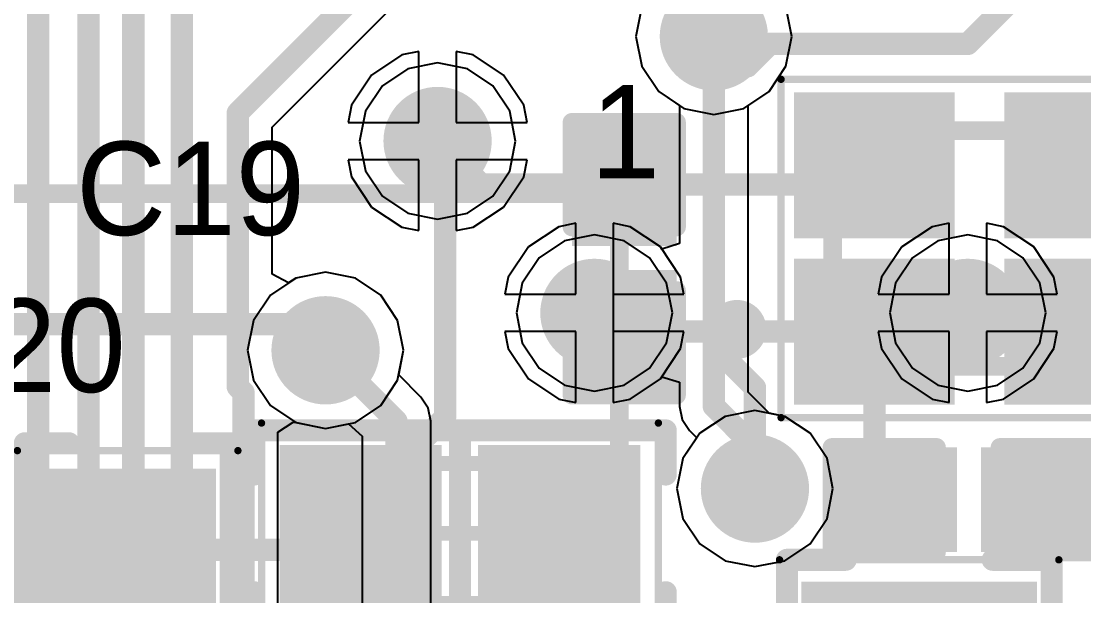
# Model space of a CAD drawing. Header units: millimetres. Extents: x 4 to 93, y 20 to 126.
# Drawn here: x 32.93 to 40.16, y 43.8 to 47.7 of the extents above; entities that cross this region are included whole.
import ezdxf

# ---------------------------------------------------------------- set-up
doc = ezdxf.new("R2010")
doc.units = ezdxf.units.MM
for name, color, linetype in [('BottomLayer', 5, 'Continuous'), ('BottomOverlay', 54, 'Continuous'), ('KeepOutLayer', 6, 'Continuous'), ('Mechanical1', 6, 'Continuous'), ('Mechanical13', 56, 'Continuous'), ('Mechanical15', 56, 'Continuous'), ('MidLayer1', 16, 'Continuous'), ('MidLayer2', 76, 'Continuous'), ('MultiLayer', 9, 'Continuous'), ('TopLayer', 1, 'Continuous'), ('TopOverlay', 2, 'Continuous'), ('TopPaste', 8, 'Continuous'), ('TopSolder', 216, 'Continuous'), ('ViaHoleLayer', 16, 'Continuous')]:
    doc.layers.add(name, color=color, linetype=linetype)

# ---------------------------------------------------------------- blocks, each defined once
blk = doc.blocks.new('B____________B_6')
at = {"layer": 'BottomOverlay', "const_width": 0.127}
for points in [[(16.1, 4.9), (16.1, -6.9)], [(12.7, -6.9), (16.129, -6.9)]]:
    blk.add_lwpolyline(points, dxfattribs=at)
at = {"layer": 'BottomOverlay', "const_width": 0.0635}
for points in [[(16.0683, -6.9, 1), (16.1318, -6.9, 1)], [(16.0972, -6.9, 1), (16.1608, -6.9, 1)]]:
    blk.add_lwpolyline(points, format="xyb", close=True, dxfattribs=at)
blk = doc.blocks.new('CAP_0805_2012_8')
at = {"layer": 'Mechanical13', "const_width": 0.1}
for points in [[(1.1, 0.7), (-1.1, 0.7)], [(-1.1, -0.7), (-1.1, 0.7)], [(1.1, -0.7), (1.1, 0.7)], [(1.1, -0.7), (-1.1, -0.7)]]:
    blk.add_lwpolyline(points, dxfattribs=at)
at = {"layer": 'Mechanical13', "const_width": 0.05}
for points in [[(-1.125, 0.7, 1), (-1.075, 0.7, 1)], [(-1.125, 0.7, 1), (-1.075, 0.7, 1)], [(1.075, 0.7, 1), (1.125, 0.7, 1)], [(1.075, 0.7, 1), (1.125, 0.7, 1)], [(-1.125, -0.7, 1), (-1.075, -0.7, 1)], [(-1.125, -0.7, 1), (-1.075, -0.7, 1)], [(1.075, -0.7, 1), (1.125, -0.7, 1)], [(1.075, -0.7, 1), (1.125, -0.7, 1)]]:
    blk.add_lwpolyline(points, format="xyb", close=True, dxfattribs=at)
at = {"layer": 'Mechanical15'}
for points, const_width in [([(1.7, 0.95), (-1.7, 0.95)], 0.05), ([(-1.7, -0.95), (-1.7, 0.95)], 0.05), ([(1.7, -0.95), (1.7, 0.95)], 0.05), ([(0, -0.5), (0, 0.5)], 0.1), ([(0.5, 0), (-0.5, 0)], 0.1), ([(1.7, -0.95), (-1.7, -0.95)], 0.05)]:
    blk.add_lwpolyline(points, dxfattribs=dict(at, const_width=const_width))
for points, const_width in [([(-1.7125, 0.95, 1), (-1.6875, 0.95, 1)], 0.025), ([(-1.7125, 0.95, 1), (-1.6875, 0.95, 1)], 0.025), ([(1.6875, 0.95, 1), (1.7125, 0.95, 1)], 0.025), ([(1.6875, 0.95, 1), (1.7125, 0.95, 1)], 0.025), ([(-0.025, 0.5, 1), (0.025, 0.5, 1)], 0.05), ([(-0.525, 0, 1), (-0.475, 0, 1)], 0.05), ([(0.475, 0, 1), (0.525, 0, 1)], 0.05), ([(-0.025, -0.5, 1), (0.025, -0.5, 1)], 0.05), ([(-1.7125, -0.95, 1), (-1.6875, -0.95, 1)], 0.025), ([(-1.7125, -0.95, 1), (-1.6875, -0.95, 1)], 0.025), ([(1.6875, -0.95, 1), (1.7125, -0.95, 1)], 0.025), ([(1.6875, -0.95, 1), (1.7125, -0.95, 1)], 0.025)]:
    blk.add_lwpolyline(points, format="xyb", close=True, dxfattribs=dict(at, const_width=const_width))
at = {"layer": 'TopLayer'}
for points in [[(-0.15, -0.7), (-0.15, 0.7), (-1.45, -0.7), (-1.45, 0.7)], [(1.45, -0.7), (1.45, 0.7), (0.15, -0.7), (0.15, 0.7)]]:
    blk.add_solid(points, dxfattribs=at)
at = {"layer": 'TopOverlay', "const_width": 0.15}
for points in [[(-1.7, 0.5), (-1.7, 0.9)], [(1.7, 0.9), (-1.7, 0.9)], [(0, -0.9), (0, 0.9)], [(1.7, 0.5), (1.7, 0.9)], [(-1.7, -0.9), (-1.7, -0.5)], [(1.7, -0.9), (1.7, -0.5)], [(1.7, -0.9), (-1.7, -0.9)]]:
    blk.add_lwpolyline(points, dxfattribs=at)
at = {"layer": 'TopOverlay', "const_width": 0.075}
for points in [[(-1.7375, 0.9, 1), (-1.6625, 0.9, 1)], [(-1.7375, 0.9, 1), (-1.6625, 0.9, 1)], [(-0.0375, 0.9, 1), (0.0375, 0.9, 1)], [(1.6625, 0.9, 1), (1.7375, 0.9, 1)], [(1.6625, 0.9, 1), (1.7375, 0.9, 1)], [(-1.7375, 0.5, 1), (-1.6625, 0.5, 1)], [(1.6625, 0.5, 1), (1.7375, 0.5, 1)], [(-1.7375, -0.5, 1), (-1.6625, -0.5, 1)], [(1.6625, -0.5, 1), (1.7375, -0.5, 1)], [(-1.7375, -0.9, 1), (-1.6625, -0.9, 1)], [(-1.7375, -0.9, 1), (-1.6625, -0.9, 1)], [(-0.0375, -0.9, 1), (0.0375, -0.9, 1)], [(1.6625, -0.9, 1), (1.7375, -0.9, 1)], [(1.6625, -0.9, 1), (1.7375, -0.9, 1)]]:
    blk.add_lwpolyline(points, format="xyb", close=True, dxfattribs=at)
at = {"layer": 'TopPaste'}
for points in [[(-0.15, -0.7), (-0.15, 0.7), (-1.45, -0.7), (-1.45, 0.7)], [(1.45, -0.7), (1.45, 0.7), (0.15, -0.7), (0.15, 0.7)]]:
    blk.add_solid(points, dxfattribs=at)
at = {"layer": 'TopSolder'}
for points in [[(-0.0484, -0.8016), (-0.0484, 0.8016), (-1.5516, -0.8016), (-1.5516, 0.8016)], [(1.5516, -0.8016), (1.5516, 0.8016), (0.0484, -0.8016), (0.0484, 0.8016)]]:
    blk.add_solid(points, dxfattribs=at)
blk = doc.blocks.new('0402__13')
at = {"layer": 'TopLayer'}
for points in [[(-0.3175, -0.254), (0.3175, -0.254), (-0.3175, 0.254), (0.3175, 0.254)], [(0.682498, -0.254), (1.317498, -0.254), (0.682498, 0.254), (1.317498, 0.254)]]:
    blk.add_solid(points, dxfattribs=at)
at = {"layer": 'TopOverlay', "const_width": 0.127}
for points in [[(-0.4318, -0.3556), (-0.4318, 0.3556)], [(-0.4318, 0.3556), (0.2794, 0.3556)], [(0.7112, 0.3556), (1.4224, 0.3556)], [(1.4224, -0.3556), (1.4224, 0.3556)], [(-0.4318, -0.3556), (0.2794, -0.3556)], [(0.7112, -0.3556), (1.4224, -0.3556)]]:
    blk.add_lwpolyline(points, dxfattribs=at)
at = {"layer": 'TopOverlay', "const_width": 0.0635}
for points in [[(-0.46355, 0.3556, 1), (-0.40005, 0.3556, 1)], [(-0.46355, 0.3556, 1), (-0.40005, 0.3556, 1)], [(0.24765, 0.3556, 1), (0.31115, 0.3556, 1)], [(0.67945, 0.3556, 1), (0.74295, 0.3556, 1)], [(1.39065, 0.3556, 1), (1.45415, 0.3556, 1)], [(1.39065, 0.3556, 1), (1.45415, 0.3556, 1)], [(-0.46355, -0.3556, 1), (-0.40005, -0.3556, 1)], [(-0.46355, -0.3556, 1), (-0.40005, -0.3556, 1)], [(0.24765, -0.3556, 1), (0.31115, -0.3556, 1)], [(0.67945, -0.3556, 1), (0.74295, -0.3556, 1)], [(1.39065, -0.3556, 1), (1.45415, -0.3556, 1)], [(1.39065, -0.3556, 1), (1.45415, -0.3556, 1)]]:
    blk.add_lwpolyline(points, format="xyb", close=True, dxfattribs=at)
at = {"layer": 'TopPaste'}
for points in [[(-0.3175, -0.254), (0.3175, -0.254), (-0.3175, 0.254), (0.3175, 0.254)], [(0.682498, -0.254), (1.317498, -0.254), (0.682498, 0.254), (1.317498, 0.254)]]:
    blk.add_solid(points, dxfattribs=at)
at = {"layer": 'TopSolder'}
for points in [[(-0.4191, -0.3556), (0.4191, -0.3556), (-0.4191, 0.3556), (0.4191, 0.3556)], [(0.580898, -0.3556), (1.419098, -0.3556), (0.580898, 0.3556), (1.419098, 0.3556)]]:
    blk.add_solid(points, dxfattribs=at)
blk = doc.blocks.new('0402__22')
at = {"layer": 'TopLayer'}
for points in [[(-0.3175, -0.254), (0.3175, -0.254), (-0.3175, 0.254), (0.3175, 0.254)], [(0.682498, -0.254), (1.317498, -0.254), (0.682498, 0.254), (1.317498, 0.254)]]:
    blk.add_solid(points, dxfattribs=at)
at = {"layer": 'TopOverlay', "const_width": 0.127}
for points in [[(-0.4318, 0.3556), (-0.4318, -0.3556)], [(-0.4318, 0.3556), (0.2794, 0.3556)], [(0.7112, 0.3556), (1.4224, 0.3556)], [(1.4224, 0.3556), (1.4224, -0.3556)], [(-0.4318, -0.3556), (0.2794, -0.3556)], [(0.7112, -0.3556), (1.4224, -0.3556)]]:
    blk.add_lwpolyline(points, dxfattribs=at)
at = {"layer": 'TopOverlay', "const_width": 0.0635}
for points in [[(-0.46355, 0.3556, 1), (-0.40005, 0.3556, 1)], [(-0.46355, 0.3556, 1), (-0.40005, 0.3556, 1)], [(0.24765, 0.3556, 1), (0.31115, 0.3556, 1)], [(0.67945, 0.3556, 1), (0.74295, 0.3556, 1)], [(1.39065, 0.3556, 1), (1.45415, 0.3556, 1)], [(1.39065, 0.3556, 1), (1.45415, 0.3556, 1)], [(-0.46355, -0.3556, 1), (-0.40005, -0.3556, 1)], [(-0.46355, -0.3556, 1), (-0.40005, -0.3556, 1)], [(0.24765, -0.3556, 1), (0.31115, -0.3556, 1)], [(0.67945, -0.3556, 1), (0.74295, -0.3556, 1)], [(1.39065, -0.3556, 1), (1.45415, -0.3556, 1)], [(1.39065, -0.3556, 1), (1.45415, -0.3556, 1)]]:
    blk.add_lwpolyline(points, format="xyb", close=True, dxfattribs=at)
at = {"layer": 'TopPaste'}
for points in [[(-0.3175, -0.254), (0.3175, -0.254), (-0.3175, 0.254), (0.3175, 0.254)], [(0.682498, -0.254), (1.317498, -0.254), (0.682498, 0.254), (1.317498, 0.254)]]:
    blk.add_solid(points, dxfattribs=at)
at = {"layer": 'TopSolder'}
for points in [[(-0.4191, -0.3556), (0.4191, -0.3556), (-0.4191, 0.3556), (0.4191, 0.3556)], [(0.580898, -0.3556), (1.419098, -0.3556), (0.580898, 0.3556), (1.419098, 0.3556)]]:
    blk.add_solid(points, dxfattribs=at)
blk = doc.blocks.new('OSCCC200X160X50_31')
at = {"layer": 'Mechanical1'}
for points, const_width in [([(-1.35, -1.15), (-1.35, 1.15)], 0.05), ([(-1.35, 1.15), (1.35, 1.15)], 0.05), ([(1.35, -1.15), (1.35, 1.15)], 0.05), ([(-1, -0.8), (-1, 0.8)], 0.127), ([(-1, 0.8), (1, 0.8)], 0.127), ([(1, -0.8), (1, 0.8)], 0.127), ([(-1, -0.8), (1, -0.8)], 0.127), ([(-1.35, -1.15), (1.35, -1.15)], 0.05)]:
    blk.add_lwpolyline(points, dxfattribs=dict(at, const_width=const_width))
for points, const_width in [([(-1.3625, 1.15, 1), (-1.3375, 1.15, 1)], 0.025), ([(-1.3625, 1.15, 1), (-1.3375, 1.15, 1)], 0.025), ([(1.3375, 1.15, 1), (1.3625, 1.15, 1)], 0.025), ([(1.3375, 1.15, 1), (1.3625, 1.15, 1)], 0.025), ([(-1.0318, 0.8, 1), (-0.9683, 0.8, 1)], 0.0635), ([(-1.0318, 0.8, 1), (-0.9683, 0.8, 1)], 0.0635), ([(0.9683, 0.8, 1), (1.0318, 0.8, 1)], 0.0635), ([(0.9683, 0.8, 1), (1.0318, 0.8, 1)], 0.0635), ([(-0.55, -0.45, 1), (-0.75, -0.45, 1)], 0.2), ([(-0.8, -0.45, 1), (-0.7, -0.45, 1)], 0.1), ([(-0.6, -0.45, 1), (-0.5, -0.45, 1)], 0.1), ([(-1.0318, -0.8, 1), (-0.9683, -0.8, 1)], 0.0635), ([(-1.0318, -0.8, 1), (-0.9683, -0.8, 1)], 0.0635), ([(0.9683, -0.8, 1), (1.0318, -0.8, 1)], 0.0635), ([(0.9683, -0.8, 1), (1.0318, -0.8, 1)], 0.0635), ([(-1.3625, -1.15, 1), (-1.3375, -1.15, 1)], 0.025), ([(-1.3625, -1.15, 1), (-1.3375, -1.15, 1)], 0.025), ([(1.3375, -1.15, 1), (1.3625, -1.15, 1)], 0.025), ([(1.3375, -1.15, 1), (1.3625, -1.15, 1)], 0.025)]:
    blk.add_lwpolyline(points, format="xyb", close=True, dxfattribs=dict(at, const_width=const_width))
at = {"layer": 'TopLayer'}
for points in [[(-0.27, 0.17), (-0.27, 0.96), (-1.16, 0.17), (-1.16, 0.96)], [(1.16, 0.17), (1.16, 0.96), (0.27, 0.17), (0.27, 0.96)], [(-0.27, -0.96), (-0.27, -0.17), (-1.16, -0.96), (-1.16, -0.17)], [(1.16, -0.96), (1.16, -0.17), (0.27, -0.96), (0.27, -0.17)]]:
    blk.add_solid(points, dxfattribs=at)
at = {"layer": 'TopOverlay', "const_width": 0.127}
for points in [[(-0.1, 0.8), (0.1, 0.8)], [(-0.1, -0.8), (0.1, -0.8)]]:
    blk.add_lwpolyline(points, dxfattribs=at)
at = {"layer": 'TopOverlay'}
for points, const_width in [([(-0.1317, 0.8, 1), (-0.0682, 0.8, 1)], 0.0635), ([(0.0682, 0.8, 1), (0.1317, 0.8, 1)], 0.0635), ([(-1.55, -0.55, 1), (-1.75, -0.55, 1)], 0.2), ([(-1.8, -0.55, 1), (-1.7, -0.55, 1)], 0.1), ([(-1.6, -0.55, 1), (-1.5, -0.55, 1)], 0.1), ([(-0.1317, -0.8, 1), (-0.0682, -0.8, 1)], 0.0635), ([(0.0682, -0.8, 1), (0.1317, -0.8, 1)], 0.0635)]:
    blk.add_lwpolyline(points, format="xyb", close=True, dxfattribs=dict(at, const_width=const_width))
at = {"layer": 'TopPaste'}
for points in [[(-0.27, 0.17), (-0.27, 0.96), (-1.16, 0.17), (-1.16, 0.96)], [(1.16, 0.17), (1.16, 0.96), (0.27, 0.17), (0.27, 0.96)], [(-0.27, -0.96), (-0.27, -0.17), (-1.16, -0.96), (-1.16, -0.17)], [(1.16, -0.96), (1.16, -0.17), (0.27, -0.96), (0.27, -0.17)]]:
    blk.add_solid(points, dxfattribs=at)
at = {"layer": 'TopSolder'}
for points in [[(-0.1684, 0.0684), (-0.1684, 1.0616), (-1.2616, 0.0684), (-1.2616, 1.0616)], [(1.2616, 0.0684), (1.2616, 1.0616), (0.1684, 0.0684), (0.1684, 1.0616)], [(-0.1684, -1.0616), (-0.1684, -0.0684), (-1.2616, -1.0616), (-1.2616, -0.0684)], [(1.2616, -1.0616), (1.2616, -0.0684), (0.1684, -1.0616), (0.1684, -0.0684)]]:
    blk.add_solid(points, dxfattribs=at)
blk = doc.blocks.new('CAP_0603_1608_38')
at = {"layer": 'Mechanical13', "const_width": 0.1}
for points in [[(-0.875, 0.475), (0.875, 0.475)], [(-0.875, -0.475), (-0.875, 0.475)], [(0.875, -0.475), (0.875, 0.475)], [(-0.875, -0.475), (0.875, -0.475)]]:
    blk.add_lwpolyline(points, dxfattribs=at)
at = {"layer": 'Mechanical13', "const_width": 0.05}
for points in [[(-0.9, 0.475, 1), (-0.85, 0.475, 1)], [(-0.9, 0.475, 1), (-0.85, 0.475, 1)], [(0.85, 0.475, 1), (0.9, 0.475, 1)], [(0.85, 0.475, 1), (0.9, 0.475, 1)], [(-0.9, -0.475, 1), (-0.85, -0.475, 1)], [(-0.9, -0.475, 1), (-0.85, -0.475, 1)], [(0.85, -0.475, 1), (0.9, -0.475, 1)], [(0.85, -0.475, 1), (0.9, -0.475, 1)]]:
    blk.add_lwpolyline(points, format="xyb", close=True, dxfattribs=at)
at = {"layer": 'Mechanical15'}
for points, const_width in [([(-1.35, 0.75), (1.35, 0.75)], 0.05), ([(-1.35, -0.75), (-1.35, 0.75)], 0.05), ([(1.35, -0.75), (1.35, 0.75)], 0.05), ([(0, -0.475), (0, 0.475)], 0.1), ([(-0.475, 0), (0.475, 0)], 0.1), ([(-1.35, -0.75), (1.35, -0.75)], 0.05)]:
    blk.add_lwpolyline(points, dxfattribs=dict(at, const_width=const_width))
for points, const_width in [([(-1.3625, 0.75, 1), (-1.3375, 0.75, 1)], 0.025), ([(-1.3625, 0.75, 1), (-1.3375, 0.75, 1)], 0.025), ([(1.3375, 0.75, 1), (1.3625, 0.75, 1)], 0.025), ([(1.3375, 0.75, 1), (1.3625, 0.75, 1)], 0.025), ([(-0.025, 0.475, 1), (0.025, 0.475, 1)], 0.05), ([(-0.5, 0, 1), (-0.45, 0, 1)], 0.05), ([(0.45, 0, 1), (0.5, 0, 1)], 0.05), ([(-0.025, -0.475, 1), (0.025, -0.475, 1)], 0.05), ([(-1.3625, -0.75, 1), (-1.3375, -0.75, 1)], 0.025), ([(-1.3625, -0.75, 1), (-1.3375, -0.75, 1)], 0.025), ([(1.3375, -0.75, 1), (1.3625, -0.75, 1)], 0.025), ([(1.3375, -0.75, 1), (1.3625, -0.75, 1)], 0.025)]:
    blk.add_lwpolyline(points, format="xyb", close=True, dxfattribs=dict(at, const_width=const_width))
at = {"layer": 'TopLayer'}
for points in [[(-0.225, -0.5), (-0.225, 0.5), (-1.125, -0.5), (-1.125, 0.5)], [(1.125, -0.5), (1.125, 0.5), (0.225, -0.5), (0.225, 0.5)]]:
    blk.add_solid(points, dxfattribs=at)
at = {"layer": 'TopOverlay', "const_width": 0.15}
for points in [[(-1.4, 0.4), (-1.4, 0.7)], [(-1.4, 0.7), (1.4, 0.7)], [(0, -0.7), (0, 0.7)], [(1.4, 0.4), (1.4, 0.7)], [(-1.4, -0.7), (-1.4, -0.4)], [(1.4, -0.7), (1.4, -0.4)], [(-1.4, -0.7), (1.4, -0.7)]]:
    blk.add_lwpolyline(points, dxfattribs=at)
at = {"layer": 'TopOverlay', "const_width": 0.075}
for points in [[(-1.4375, 0.7, 1), (-1.3625, 0.7, 1)], [(-1.4375, 0.7, 1), (-1.3625, 0.7, 1)], [(-0.0375, 0.7, 1), (0.0375, 0.7, 1)], [(1.3625, 0.7, 1), (1.4375, 0.7, 1)], [(1.3625, 0.7, 1), (1.4375, 0.7, 1)], [(-1.4375, 0.4, 1), (-1.3625, 0.4, 1)], [(1.3625, 0.4, 1), (1.4375, 0.4, 1)], [(-1.4375, -0.4, 1), (-1.3625, -0.4, 1)], [(1.3625, -0.4, 1), (1.4375, -0.4, 1)], [(-1.4375, -0.7, 1), (-1.3625, -0.7, 1)], [(-1.4375, -0.7, 1), (-1.3625, -0.7, 1)], [(-0.0375, -0.7, 1), (0.0375, -0.7, 1)], [(1.3625, -0.7, 1), (1.4375, -0.7, 1)], [(1.3625, -0.7, 1), (1.4375, -0.7, 1)]]:
    blk.add_lwpolyline(points, format="xyb", close=True, dxfattribs=at)
at = {"layer": 'TopPaste'}
for points in [[(-0.225, -0.5), (-0.225, 0.5), (-1.125, -0.5), (-1.125, 0.5)], [(1.125, -0.5), (1.125, 0.5), (0.225, -0.5), (0.225, 0.5)]]:
    blk.add_solid(points, dxfattribs=at)
at = {"layer": 'TopSolder'}
for points in [[(-0.1234, -0.6016), (-0.1234, 0.6016), (-1.2266, -0.6016), (-1.2266, 0.6016)], [(1.2266, -0.6016), (1.2266, 0.6016), (0.1234, -0.6016), (0.1234, 0.6016)]]:
    blk.add_solid(points, dxfattribs=at)
blk = doc.blocks.new('CAP_0603_1608_39')
at = {"layer": 'Mechanical13', "const_width": 0.1}
for points in [[(0.875, 0.475), (-0.875, 0.475)], [(-0.875, -0.475), (-0.875, 0.475)], [(0.875, -0.475), (0.875, 0.475)], [(0.875, -0.475), (-0.875, -0.475)]]:
    blk.add_lwpolyline(points, dxfattribs=at)
at = {"layer": 'Mechanical13', "const_width": 0.05}
for points in [[(-0.9, 0.475, 1), (-0.85, 0.475, 1)], [(-0.9, 0.475, 1), (-0.85, 0.475, 1)], [(0.85, 0.475, 1), (0.9, 0.475, 1)], [(0.85, 0.475, 1), (0.9, 0.475, 1)], [(-0.9, -0.475, 1), (-0.85, -0.475, 1)], [(-0.9, -0.475, 1), (-0.85, -0.475, 1)], [(0.85, -0.475, 1), (0.9, -0.475, 1)], [(0.85, -0.475, 1), (0.9, -0.475, 1)]]:
    blk.add_lwpolyline(points, format="xyb", close=True, dxfattribs=at)
at = {"layer": 'Mechanical15'}
for points, const_width in [([(1.35, 0.75), (-1.35, 0.75)], 0.05), ([(-1.35, -0.75), (-1.35, 0.75)], 0.05), ([(1.35, -0.75), (1.35, 0.75)], 0.05), ([(0, -0.475), (0, 0.475)], 0.1), ([(0.475, 0), (-0.475, 0)], 0.1), ([(1.35, -0.75), (-1.35, -0.75)], 0.05)]:
    blk.add_lwpolyline(points, dxfattribs=dict(at, const_width=const_width))
for points, const_width in [([(-1.3625, 0.75, 1), (-1.3375, 0.75, 1)], 0.025), ([(-1.3625, 0.75, 1), (-1.3375, 0.75, 1)], 0.025), ([(1.3375, 0.75, 1), (1.3625, 0.75, 1)], 0.025), ([(1.3375, 0.75, 1), (1.3625, 0.75, 1)], 0.025), ([(-0.025, 0.475, 1), (0.025, 0.475, 1)], 0.05), ([(-0.5, 0, 1), (-0.45, 0, 1)], 0.05), ([(0.45, 0, 1), (0.5, 0, 1)], 0.05), ([(-0.025, -0.475, 1), (0.025, -0.475, 1)], 0.05), ([(-1.3625, -0.75, 1), (-1.3375, -0.75, 1)], 0.025), ([(-1.3625, -0.75, 1), (-1.3375, -0.75, 1)], 0.025), ([(1.3375, -0.75, 1), (1.3625, -0.75, 1)], 0.025), ([(1.3375, -0.75, 1), (1.3625, -0.75, 1)], 0.025)]:
    blk.add_lwpolyline(points, format="xyb", close=True, dxfattribs=dict(at, const_width=const_width))
at = {"layer": 'TopLayer'}
for points in [[(-0.225, -0.5), (-0.225, 0.5), (-1.125, -0.5), (-1.125, 0.5)], [(1.125, -0.5), (1.125, 0.5), (0.225, -0.5), (0.225, 0.5)]]:
    blk.add_solid(points, dxfattribs=at)
at = {"layer": 'TopOverlay', "const_width": 0.15}
for points in [[(-1.4, 0.4), (-1.4, 0.7)], [(1.4, 0.7), (-1.4, 0.7)], [(0, -0.7), (0, 0.7)], [(1.4, 0.4), (1.4, 0.7)], [(-1.4, -0.7), (-1.4, -0.4)], [(1.4, -0.7), (1.4, -0.4)], [(1.4, -0.7), (-1.4, -0.7)]]:
    blk.add_lwpolyline(points, dxfattribs=at)
at = {"layer": 'TopOverlay', "const_width": 0.075}
for points in [[(-1.4375, 0.7, 1), (-1.3625, 0.7, 1)], [(-1.4375, 0.7, 1), (-1.3625, 0.7, 1)], [(-0.0375, 0.7, 1), (0.0375, 0.7, 1)], [(1.3625, 0.7, 1), (1.4375, 0.7, 1)], [(1.3625, 0.7, 1), (1.4375, 0.7, 1)], [(-1.4375, 0.4, 1), (-1.3625, 0.4, 1)], [(1.3625, 0.4, 1), (1.4375, 0.4, 1)], [(-1.4375, -0.4, 1), (-1.3625, -0.4, 1)], [(1.3625, -0.4, 1), (1.4375, -0.4, 1)], [(-1.4375, -0.7, 1), (-1.3625, -0.7, 1)], [(-1.4375, -0.7, 1), (-1.3625, -0.7, 1)], [(-0.0375, -0.7, 1), (0.0375, -0.7, 1)], [(1.3625, -0.7, 1), (1.4375, -0.7, 1)], [(1.3625, -0.7, 1), (1.4375, -0.7, 1)]]:
    blk.add_lwpolyline(points, format="xyb", close=True, dxfattribs=at)
at = {"layer": 'TopPaste'}
for points in [[(-0.225, -0.5), (-0.225, 0.5), (-1.125, -0.5), (-1.125, 0.5)], [(1.125, -0.5), (1.125, 0.5), (0.225, -0.5), (0.225, 0.5)]]:
    blk.add_solid(points, dxfattribs=at)
at = {"layer": 'TopSolder'}
for points in [[(-0.1234, -0.6016), (-0.1234, 0.6016), (-1.2266, -0.6016), (-1.2266, 0.6016)], [(1.2266, -0.6016), (1.2266, 0.6016), (0.1234, -0.6016), (0.1234, 0.6016)]]:
    blk.add_solid(points, dxfattribs=at)

msp = doc.modelspace()

# ---------------------------------------------------------------- linework, layer by layer
at = {"layer": 'BottomLayer'}
for p, q in [((34.6374, 46.9824), (35.6692, 48.0142)), ((37.1523, 47.8028), (37.1119, 47.5996)), ((38.1737, 47.5996), (38.1333, 47.8028)), ((37.1119, 47.5996), (37.1523, 47.3964)), ((38.1333, 47.3964), (38.1737, 47.5996)), ((35.6362, 47.4976), (35.5204, 47.4746)), ((35.6362, 47.0154), (35.6362, 47.4976)), ((36.006, 47.4746), (35.8902, 47.4976)), ((35.8902, 47.4976), (35.8902, 47.0154)), ((35.5204, 47.4746), (35.3145, 47.3371)), ((36.2119, 47.3371), (36.006, 47.4746)), ((37.1523, 47.3964), (37.2674, 47.2242)), ((38.0182, 47.2242), (38.1333, 47.3964)), ((35.3145, 47.3371), (35.177, 47.1312)), ((36.3494, 47.1312), (36.2119, 47.3371)), ((37.2674, 47.2242), (37.4097, 47.1291)), ((37.8759, 47.1291), (38.0182, 47.2242)), ((35.177, 47.1312), (35.154, 47.0154)), ((36.3724, 47.0154), (36.3494, 47.1312)), ((37.4097, 47.1291), (37.4097, 46.1912)), ((37.8759, 45.1815), (37.8759, 47.1291)), ((34.6374, 45.9839), (34.6374, 46.9824)), ((35.154, 47.0154), (35.6362, 47.0154)), ((35.8902, 47.0154), (36.3724, 47.0154)), ((35.6362, 46.7614), (35.154, 46.7614)), ((35.154, 46.7614), (35.177, 46.6456)), ((35.6362, 46.2792), (35.6362, 46.7614)), ((36.3724, 46.7614), (35.8902, 46.7614)), ((35.8902, 46.7614), (35.8902, 46.2792)), ((36.3494, 46.6456), (36.3724, 46.7614)), ((35.177, 46.6456), (35.3145, 46.4397)), ((36.2119, 46.4397), (36.3494, 46.6456)), ((35.3145, 46.4397), (35.5204, 46.3022)), ((36.006, 46.3022), (36.2119, 46.4397)), ((35.5204, 46.3022), (35.6362, 46.2792)), ((35.8902, 46.2792), (36.006, 46.3022)), ((36.5872, 46.3062), (36.3813, 46.1687)), ((36.703, 46.3292), (36.5872, 46.3062)), ((36.703, 45.847), (36.703, 46.3292)), ((37.0728, 46.3062), (36.957, 46.3292)), ((36.957, 46.3292), (36.957, 45.72)), ((37.2787, 46.1687), (37.0728, 46.3062)), ((39.1272, 46.3062), (38.9213, 46.1687)), ((39.243, 46.3292), (39.1272, 46.3062)), ((39.243, 45.847), (39.243, 46.3292)), ((39.6128, 46.3062), (39.497, 46.3292)), ((39.497, 46.3292), (39.497, 45.847)), ((39.8187, 46.1687), (39.6128, 46.3062)), ((37.4097, 46.1912), (37.2882, 46.1544)), ((36.3813, 46.1687), (36.2438, 45.9628)), ((37.2882, 46.1544), (37.2787, 46.1687)), ((38.9213, 46.1687), (38.7838, 45.9628)), ((39.9562, 45.9628), (39.8187, 46.1687)), ((34.7494, 45.924), (34.6374, 45.9839)), ((35.0012, 45.9969), (34.798, 45.9565)), ((35.2044, 45.9565), (35.0012, 45.9969)), ((34.798, 45.9565), (34.7494, 45.924)), ((35.3766, 45.8414), (35.2044, 45.9565)), ((36.2438, 45.9628), (36.2208, 45.847)), ((38.7838, 45.9628), (38.7608, 45.847)), ((39.9792, 45.847), (39.9562, 45.9628)), ((35.4917, 45.6692), (35.3766, 45.8414)), ((36.2208, 45.847), (36.703, 45.847)), ((38.7608, 45.847), (39.243, 45.847)), ((39.497, 45.847), (39.9792, 45.847)), ((36.957, 45.72), (36.957, 45.1108)), ((35.5321, 45.466), (35.4917, 45.6692)), ((36.703, 45.593), (36.2208, 45.593)), ((36.2208, 45.593), (36.2438, 45.4772)), ((36.703, 45.1108), (36.703, 45.593)), ((39.243, 45.593), (38.7608, 45.593)), ((38.7608, 45.593), (38.7838, 45.4772)), ((39.243, 45.1108), (39.243, 45.593)), ((39.9792, 45.593), (39.497, 45.593)), ((39.497, 45.593), (39.497, 45.1108)), ((39.9562, 45.4772), (39.9792, 45.593)), ((35.4987, 45.2981), (35.5321, 45.466)), ((36.2438, 45.4772), (36.3813, 45.2713)), ((38.7838, 45.4772), (38.9213, 45.2713)), ((39.8187, 45.2713), (39.9562, 45.4772)), ((35.6486, 45.1482), (35.4987, 45.2981)), ((36.3813, 45.2713), (36.5872, 45.1338)), ((37.0728, 45.1338), (37.2787, 45.2713)), ((37.2787, 45.2713), (37.2882, 45.2856)), ((37.2882, 45.2856), (37.4097, 45.2488)), ((37.4097, 45.2488), (37.4097, 45.085)), ((38.9213, 45.2713), (39.1272, 45.1338)), ((39.6128, 45.1338), (39.8187, 45.2713)), ((38.0197, 45.0377), (37.8759, 45.1815)), ((35.6991, 45.0726), (35.6486, 45.1482)), ((36.5872, 45.1338), (36.703, 45.1108)), ((36.957, 45.1108), (37.0728, 45.1338)), ((39.1272, 45.1338), (39.243, 45.1108)), ((39.497, 45.1108), (39.6128, 45.1338)), ((35.7169, 44.9834), (35.6991, 45.0726)), ((37.4097, 45.085), (37.4275, 44.9958)), ((38.1254, 45.0167), (38.0197, 45.0377)), ((34.6755, 44.909), (34.7798, 44.9774)), ((34.7798, 44.9774), (34.8025, 44.9746)), ((34.8025, 44.9746), (35.0012, 44.9351)), ((35.0012, 44.9351), (35.1565, 44.966)), ((35.1565, 44.966), (35.2507, 44.8819)), ((35.7169, 40.6533), (35.7169, 44.9834)), ((37.4275, 44.9958), (37.478, 44.9202)), ((38.2976, 44.9016), (38.1254, 45.0167)), ((34.6755, 42.2097), (34.6755, 44.909)), ((37.478, 44.9202), (37.5267, 44.8715)), ((38.4127, 44.7294), (38.2976, 44.9016)), ((35.2507, 44.8819), (35.2507, 41.7663)), ((37.5267, 44.8715), (37.4317, 44.7294)), ((37.4317, 44.7294), (37.3913, 44.5262)), ((38.4531, 44.5262), (38.4127, 44.7294)), ((37.3913, 44.5262), (37.4317, 44.323)), ((38.4127, 44.323), (38.4531, 44.5262)), ((37.4317, 44.323), (37.5468, 44.1508)), ((38.2976, 44.1508), (38.4127, 44.323)), ((37.5468, 44.1508), (37.719, 44.0357)), ((38.1254, 44.0357), (38.2976, 44.1508)), ((37.719, 44.0357), (37.9222, 43.9953)), ((37.9222, 43.9953), (38.1254, 44.0357))]:
    msp.add_line(p, q, dxfattribs=at)
at = {"layer": 'BottomLayer', "const_width": 0.1524}
for points in [[(33.0454, 38.6021), (33.0454, 50.6222)], [(33.389, 39.1026), (33.389, 50.153)], [(33.6938, 39.3058), (33.6938, 50.0268)], [(34.4043, 47.0789), (35.5727, 48.2473)], [(34.0233, 41.8712), (34.0233, 48.1203)], [(37.6428, 45.085), (37.6428, 47.5996)], [(34.4043, 45.2188), (34.4043, 47.0789)], [(35.0012, 45.466), (35.4838, 44.9834)], [(34.4043, 45.2188), (34.4424, 45.1807)], [(34.4424, 42.1132), (34.4424, 45.1807)], [(37.6428, 45.085), (37.9222, 44.8056)], [(35.4838, 40.1828), (35.4838, 44.9834)], [(37.9222, 44.5262), (37.9222, 44.8056)]]:
    msp.add_lwpolyline(points, dxfattribs=at)
at = {"layer": 'BottomLayer'}
for points, const_width in [([(37.4586, 47.5996, 1), (37.8269, 47.5996, 1)], 0.3683), ([(37.6047, 47.5996, 1), (37.6809, 47.5996, 1)], 0.0762), ([(35.5791, 46.8884, 1), (35.9474, 46.8884, 1)], 0.3683), ([(34.3662, 47.0789, 1), (34.4424, 47.0789, 1)], 0.0762), ([(34.3662, 47.0789, 1), (34.4424, 47.0789, 1)], 0.0762), ([(36.6459, 45.72, 1), (37.0142, 45.72, 1)], 0.3683), ([(39.1858, 45.72, 1), (39.5541, 45.72, 1)], 0.3683), ([(34.817, 45.466, 1), (35.1853, 45.466, 1)], 0.3683), ([(34.9631, 45.466, 1), (35.0393, 45.466, 1)], 0.0762), ([(34.3662, 45.2188, 1), (34.4424, 45.2188, 1)], 0.0762), ([(34.3662, 45.2188, 1), (34.4424, 45.2188, 1)], 0.0762), ([(34.4043, 45.1807, 1), (34.4805, 45.1807, 1)], 0.0762), ([(34.4043, 45.1807, 1), (34.4805, 45.1807, 1)], 0.0762), ([(37.6047, 45.085, 1), (37.6809, 45.085, 1)], 0.0762), ([(37.6047, 45.085, 1), (37.6809, 45.085, 1)], 0.0762), ([(35.4457, 44.9834, 1), (35.5219, 44.9834, 1)], 0.0762), ([(35.4457, 44.9834, 1), (35.5219, 44.9834, 1)], 0.0762), ([(37.7381, 44.5262, 1), (38.1063, 44.5262, 1)], 0.3683), ([(37.8841, 44.8056, 1), (37.9603, 44.8056, 1)], 0.0762), ([(37.8841, 44.8056, 1), (37.9603, 44.8056, 1)], 0.0762), ([(37.8841, 44.5262, 1), (37.9603, 44.5262, 1)], 0.0762)]:
    msp.add_lwpolyline(points, format="xyb", close=True, dxfattribs=dict(at, const_width=const_width))
at = {"layer": 'KeepOutLayer', "const_width": 0.254}
msp.add_lwpolyline([(59.4614, 38.5064, 1), (22.8854, 38.5064, 1)], format="xyb", close=True, dxfattribs=at)
at = {"layer": 'MidLayer1'}
for p, q in [((37.1523, 47.8028), (37.1119, 47.5996)), ((38.1737, 47.5996), (38.1333, 47.8028)), ((37.1119, 47.5996), (37.1523, 47.3964)), ((38.1333, 47.3964), (38.1737, 47.5996)), ((35.6362, 47.4976), (35.5204, 47.4746)), ((35.6362, 47.0154), (35.6362, 47.4976)), ((36.006, 47.4746), (35.8902, 47.4976)), ((35.8902, 47.4976), (35.8902, 47.0154)), ((35.5204, 47.4746), (35.3145, 47.3371)), ((36.2119, 47.3371), (36.006, 47.4746)), ((37.1523, 47.3964), (37.2674, 47.2242)), ((38.0182, 47.2242), (38.1333, 47.3964)), ((35.3145, 47.3371), (35.177, 47.1312)), ((36.3494, 47.1312), (36.2119, 47.3371)), ((37.2674, 47.2242), (37.4396, 47.1091)), ((37.846, 47.1091), (38.0182, 47.2242)), ((35.177, 47.1312), (35.154, 47.0154)), ((36.3724, 47.0154), (36.3494, 47.1312)), ((37.4396, 47.1091), (37.6428, 47.0687)), ((37.6428, 47.0687), (37.846, 47.1091)), ((35.154, 47.0154), (35.6362, 47.0154)), ((35.8902, 47.0154), (36.3724, 47.0154)), ((35.6362, 46.7614), (35.154, 46.7614)), ((35.154, 46.7614), (35.177, 46.6456)), ((35.6362, 46.2792), (35.6362, 46.7614)), ((36.3724, 46.7614), (35.8902, 46.7614)), ((35.8902, 46.7614), (35.8902, 46.2792)), ((36.3494, 46.6456), (36.3724, 46.7614)), ((35.177, 46.6456), (35.3145, 46.4397)), ((36.2119, 46.4397), (36.3494, 46.6456)), ((35.3145, 46.4397), (35.5204, 46.3022)), ((36.006, 46.3022), (36.2119, 46.4397)), ((35.5204, 46.3022), (35.6362, 46.2792)), ((35.8902, 46.2792), (36.006, 46.3022)), ((36.5872, 46.3062), (36.3813, 46.1687)), ((36.703, 46.3292), (36.5872, 46.3062)), ((36.703, 45.847), (36.703, 46.3292)), ((37.0728, 46.3062), (36.957, 46.3292)), ((36.957, 46.3292), (36.957, 45.847)), ((37.2787, 46.1687), (37.0728, 46.3062)), ((39.1272, 46.3062), (38.9213, 46.1687)), ((39.243, 46.3292), (39.1272, 46.3062)), ((39.243, 45.847), (39.243, 46.3292)), ((39.6128, 46.3062), (39.497, 46.3292)), ((39.497, 46.3292), (39.497, 45.847)), ((39.8187, 46.1687), (39.6128, 46.3062)), ((36.3813, 46.1687), (36.2438, 45.9628)), ((37.4162, 45.9628), (37.2787, 46.1687)), ((38.9213, 46.1687), (38.7838, 45.9628)), ((39.9562, 45.9628), (39.8187, 46.1687)), ((35.0012, 45.9969), (34.798, 45.9565)), ((35.2044, 45.9565), (35.0012, 45.9969)), ((34.798, 45.9565), (34.6258, 45.8414)), ((35.3766, 45.8414), (35.2044, 45.9565)), ((36.2438, 45.9628), (36.2208, 45.847)), ((37.4392, 45.847), (37.4162, 45.9628)), ((38.7838, 45.9628), (38.7608, 45.847)), ((39.9792, 45.847), (39.9562, 45.9628)), ((34.6258, 45.8414), (34.5107, 45.6692)), ((35.4917, 45.6692), (35.3766, 45.8414)), ((36.2208, 45.847), (36.703, 45.847)), ((36.957, 45.847), (37.4392, 45.847)), ((38.7608, 45.847), (39.243, 45.847)), ((39.497, 45.847), (39.9792, 45.847)), ((34.5107, 45.6692), (34.4703, 45.466)), ((35.5321, 45.466), (35.4917, 45.6692)), ((36.703, 45.593), (36.2208, 45.593)), ((36.2208, 45.593), (36.2438, 45.4772)), ((36.703, 45.1108), (36.703, 45.593)), ((37.4392, 45.593), (36.957, 45.593)), ((36.957, 45.593), (36.957, 45.1108)), ((37.4162, 45.4772), (37.4392, 45.593)), ((39.243, 45.593), (38.7608, 45.593)), ((38.7608, 45.593), (38.7838, 45.4772)), ((39.243, 45.1108), (39.243, 45.593)), ((39.9792, 45.593), (39.497, 45.593)), ((39.497, 45.593), (39.497, 45.1108)), ((39.9562, 45.4772), (39.9792, 45.593)), ((34.4703, 45.466), (34.5107, 45.2628)), ((35.4917, 45.2628), (35.5321, 45.466)), ((36.2438, 45.4772), (36.3813, 45.2713)), ((37.2787, 45.2713), (37.4162, 45.4772)), ((38.7838, 45.4772), (38.9213, 45.2713)), ((39.8187, 45.2713), (39.9562, 45.4772)), ((34.5107, 45.2628), (34.6258, 45.0906)), ((35.3766, 45.0906), (35.4917, 45.2628)), ((36.3813, 45.2713), (36.5872, 45.1338)), ((37.0728, 45.1338), (37.2787, 45.2713)), ((38.9213, 45.2713), (39.1272, 45.1338)), ((39.6128, 45.1338), (39.8187, 45.2713)), ((36.5872, 45.1338), (36.703, 45.1108)), ((36.957, 45.1108), (37.0728, 45.1338)), ((39.1272, 45.1338), (39.243, 45.1108)), ((39.497, 45.1108), (39.6128, 45.1338)), ((34.6258, 45.0906), (34.798, 44.9755)), ((35.2044, 44.9755), (35.3766, 45.0906)), ((37.9222, 45.0571), (37.719, 45.0167)), ((38.1254, 45.0167), (37.9222, 45.0571)), ((34.798, 44.9755), (35.0012, 44.9351)), ((35.0012, 44.9351), (35.2044, 44.9755)), ((37.719, 45.0167), (37.5468, 44.9016)), ((38.2976, 44.9016), (38.1254, 45.0167)), ((37.5468, 44.9016), (37.4317, 44.7294)), ((38.4127, 44.7294), (38.2976, 44.9016)), ((37.4317, 44.7294), (37.3913, 44.5262)), ((38.4531, 44.5262), (38.4127, 44.7294)), ((37.3913, 44.5262), (37.4317, 44.323)), ((38.4127, 44.323), (38.4531, 44.5262)), ((37.4317, 44.323), (37.5468, 44.1508)), ((38.2976, 44.1508), (38.4127, 44.323)), ((37.5468, 44.1508), (37.719, 44.0357)), ((38.1254, 44.0357), (38.2976, 44.1508)), ((37.719, 44.0357), (37.9222, 43.9953)), ((37.9222, 43.9953), (38.1254, 44.0357))]:
    msp.add_line(p, q, dxfattribs=at)
at = {"layer": 'MidLayer1', "const_width": 0.3683}
for points in [[(37.4586, 47.5996, 1), (37.8269, 47.5996, 1)], [(35.5791, 46.8884, 1), (35.9474, 46.8884, 1)], [(36.6459, 45.72, 1), (37.0142, 45.72, 1)], [(39.1858, 45.72, 1), (39.5541, 45.72, 1)], [(34.817, 45.466, 1), (35.1853, 45.466, 1)], [(37.7381, 44.5262, 1), (38.1063, 44.5262, 1)]]:
    msp.add_lwpolyline(points, format="xyb", close=True, dxfattribs=at)
at = {"layer": 'MidLayer2'}
for p, q in [((37.1523, 47.8028), (37.1119, 47.5996)), ((38.1737, 47.5996), (38.1333, 47.8028)), ((37.1119, 47.5996), (37.1523, 47.3964)), ((38.1333, 47.3964), (38.1737, 47.5996)), ((35.7632, 47.4193), (35.56, 47.3789)), ((35.9664, 47.3789), (35.7632, 47.4193)), ((35.56, 47.3789), (35.3878, 47.2638)), ((36.1386, 47.2638), (35.9664, 47.3789)), ((37.1523, 47.3964), (37.2674, 47.2242)), ((38.0182, 47.2242), (38.1333, 47.3964)), ((35.3878, 47.2638), (35.2727, 47.0916)), ((36.2537, 47.0916), (36.1386, 47.2638)), ((37.2674, 47.2242), (37.4396, 47.1091)), ((37.846, 47.1091), (38.0182, 47.2242)), ((35.2727, 47.0916), (35.2323, 46.8884)), ((36.2941, 46.8884), (36.2537, 47.0916)), ((37.4396, 47.1091), (37.6428, 47.0687)), ((37.6428, 47.0687), (37.846, 47.1091)), ((35.2323, 46.8884), (35.2727, 46.6852)), ((36.2537, 46.6852), (36.2941, 46.8884)), ((35.2727, 46.6852), (35.3878, 46.513)), ((36.1386, 46.513), (36.2537, 46.6852)), ((35.3878, 46.513), (35.56, 46.3979)), ((35.9664, 46.3979), (36.1386, 46.513)), ((35.56, 46.3979), (35.7632, 46.3575)), ((35.7632, 46.3575), (35.9664, 46.3979)), ((36.6268, 46.2105), (36.4546, 46.0954)), ((36.83, 46.2509), (36.6268, 46.2105)), ((37.0332, 46.2105), (36.83, 46.2509)), ((37.2054, 46.0954), (37.0332, 46.2105)), ((39.1668, 46.2105), (38.9946, 46.0954)), ((39.37, 46.2509), (39.1668, 46.2105)), ((39.5732, 46.2105), (39.37, 46.2509)), ((39.7454, 46.0954), (39.5732, 46.2105)), ((36.4546, 46.0954), (36.3395, 45.9232)), ((37.3205, 45.9232), (37.2054, 46.0954)), ((38.9946, 46.0954), (38.8795, 45.9232)), ((39.8605, 45.9232), (39.7454, 46.0954)), ((35.0012, 45.9969), (34.798, 45.9565)), ((35.2044, 45.9565), (35.0012, 45.9969)), ((34.798, 45.9565), (34.6258, 45.8414)), ((35.3766, 45.8414), (35.2044, 45.9565)), ((36.3395, 45.9232), (36.2991, 45.72)), ((37.3609, 45.72), (37.3205, 45.9232)), ((38.8795, 45.9232), (38.8391, 45.72)), ((39.9009, 45.72), (39.8605, 45.9232)), ((34.6258, 45.8414), (34.5107, 45.6692)), ((35.4917, 45.6692), (35.3766, 45.8414)), ((36.2991, 45.72), (36.3395, 45.5168)), ((37.3205, 45.5168), (37.3609, 45.72)), ((38.8391, 45.72), (38.8795, 45.5168)), ((39.8605, 45.5168), (39.9009, 45.72)), ((34.5107, 45.6692), (34.4703, 45.466)), ((35.5321, 45.466), (35.4917, 45.6692)), ((34.4703, 45.466), (34.5107, 45.2628)), ((35.4917, 45.2628), (35.5321, 45.466)), ((36.3395, 45.5168), (36.4546, 45.3446)), ((37.2054, 45.3446), (37.3205, 45.5168)), ((38.8795, 45.5168), (38.9946, 45.3446)), ((39.7454, 45.3446), (39.8605, 45.5168)), ((36.4546, 45.3446), (36.6268, 45.2295)), ((37.0332, 45.2295), (37.2054, 45.3446)), ((38.9946, 45.3446), (39.1668, 45.2295)), ((39.5732, 45.2295), (39.7454, 45.3446)), ((34.5107, 45.2628), (34.6258, 45.0906)), ((35.3766, 45.0906), (35.4917, 45.2628)), ((36.6268, 45.2295), (36.83, 45.1891)), ((36.83, 45.1891), (37.0332, 45.2295)), ((39.1668, 45.2295), (39.37, 45.1891)), ((39.37, 45.1891), (39.5732, 45.2295)), ((34.6258, 45.0906), (34.798, 44.9755)), ((35.2044, 44.9755), (35.3766, 45.0906)), ((37.9222, 45.0571), (37.719, 45.0167)), ((38.1254, 45.0167), (37.9222, 45.0571)), ((34.798, 44.9755), (35.0012, 44.9351)), ((35.0012, 44.9351), (35.2044, 44.9755)), ((37.719, 45.0167), (37.5468, 44.9016)), ((38.2976, 44.9016), (38.1254, 45.0167)), ((37.5468, 44.9016), (37.4317, 44.7294)), ((38.4127, 44.7294), (38.2976, 44.9016)), ((37.4317, 44.7294), (37.3913, 44.5262)), ((38.4531, 44.5262), (38.4127, 44.7294)), ((37.3913, 44.5262), (37.4317, 44.323)), ((38.4127, 44.323), (38.4531, 44.5262)), ((37.4317, 44.323), (37.5468, 44.1508)), ((38.2976, 44.1508), (38.4127, 44.323)), ((37.5468, 44.1508), (37.719, 44.0357)), ((38.1254, 44.0357), (38.2976, 44.1508)), ((37.719, 44.0357), (37.9222, 43.9953)), ((37.9222, 43.9953), (38.1254, 44.0357))]:
    msp.add_line(p, q, dxfattribs=at)
at = {"layer": 'MidLayer2', "const_width": 0.3683}
for points in [[(37.4586, 47.5996, 1), (37.8269, 47.5996, 1)], [(35.5791, 46.8884, 1), (35.9474, 46.8884, 1)], [(36.6459, 45.72, 1), (37.0142, 45.72, 1)], [(39.1858, 45.72, 1), (39.5541, 45.72, 1)], [(34.817, 45.466, 1), (35.1853, 45.466, 1)], [(37.7381, 44.5262, 1), (38.1063, 44.5262, 1)]]:
    msp.add_lwpolyline(points, format="xyb", close=True, dxfattribs=at)
at = {"layer": 'MultiLayer', "const_width": 0.3683}
for points in [[(37.4586, 47.5996, 1), (37.8269, 47.5996, 1)], [(35.5791, 46.8884, 1), (35.9474, 46.8884, 1)], [(36.6459, 45.72, 1), (37.0142, 45.72, 1)], [(39.1858, 45.72, 1), (39.5541, 45.72, 1)], [(34.817, 45.466, 1), (35.1853, 45.466, 1)], [(37.7381, 44.5262, 1), (38.1063, 44.5262, 1)]]:
    msp.add_lwpolyline(points, format="xyb", close=True, dxfattribs=at)
at = {"layer": 'TopLayer', "const_width": 0.1524}
for points in [[(39.37, 47.5488), (39.743, 47.9218)], [(37.6428, 47.5996), (37.6682, 47.5996)], [(37.6682, 47.5996), (37.8714, 47.3964)], [(37.8714, 47.3964), (38.0238, 47.5488)], [(38.0238, 47.5488), (39.37, 47.5488)], [(35.7632, 46.8884), (35.814, 46.8376)], [(35.814, 45.0088), (35.814, 46.8376)], [(35.814, 46.8376), (36.0586, 46.593)], [(40.165, 46.723), (40.243, 46.801)], [(38.605, 46.593), (38.735, 46.723)], [(40.165, 46.723), (40.295, 46.593)], [(36.0586, 46.593), (37.0332, 46.593)], [(37.0332, 46.593), (38.605, 46.593)], [(29.4132, 45.6438), (34.8234, 45.6438)], [(34.8234, 45.6438), (35.0012, 45.466)], [(37.0332, 45.593), (37.846, 45.593)], [(37.6936, 45.4406), (37.846, 45.593)], [(37.846, 45.593), (38.735, 45.593)], [(38.735, 44.593), (38.735, 45.593)], [(40.165, 45.593), (41.7068, 45.593)], [(37.6936, 45.4406), (37.9222, 45.212)], [(37.9222, 44.5262), (37.9222, 45.212)], [(35.2406, 44.4354), (35.814, 45.0088)], [(38.735, 44.593), (38.878, 44.45)], [(39.878, 44.45), (42.6974, 44.45)], [(35.2406, 44.2214), (35.2406, 44.4354)], [(35.1282, 44.109), (35.2406, 44.2214)], [(35.2406, 43.0954), (35.2406, 44.2214)], [(36.5906, 43.1754), (36.5906, 44.2214)], [(33.655, 44.109), (35.1282, 44.109)]]:
    msp.add_lwpolyline(points, dxfattribs=at)
at = {"layer": 'TopLayer'}
for points, const_width in [([(37.4586, 47.5996, 1), (37.8269, 47.5996, 1)], 0.3683), ([(37.6047, 47.5996, 1), (37.6809, 47.5996, 1)], 0.0762), ([(37.6301, 47.5996, 1), (37.7063, 47.5996, 1)], 0.0762), ([(37.6301, 47.5996, 1), (37.7063, 47.5996, 1)], 0.0762), ([(37.9857, 47.5488, 1), (38.0619, 47.5488, 1)], 0.0762), ([(37.9857, 47.5488, 1), (38.0619, 47.5488, 1)], 0.0762), ([(39.3319, 47.5488, 1), (39.4081, 47.5488, 1)], 0.0762), ([(39.3319, 47.5488, 1), (39.4081, 47.5488, 1)], 0.0762), ([(37.8333, 47.3964, 1), (37.9095, 47.3964, 1)], 0.0762), ([(37.8333, 47.3964, 1), (37.9095, 47.3964, 1)], 0.0762), ([(35.5791, 46.8884, 1), (35.9474, 46.8884, 1)], 0.3683), ([(35.7251, 46.8884, 1), (35.8013, 46.8884, 1)], 0.0762), ([(35.7759, 46.8376, 1), (35.8521, 46.8376, 1)], 0.0762), ([(35.7759, 46.8376, 1), (35.8521, 46.8376, 1)], 0.0762), ([(35.7759, 46.8376, 1), (35.8521, 46.8376, 1)], 0.0762), ([(38.6969, 46.723, 1), (38.7731, 46.723, 1)], 0.0762), ([(40.1269, 46.723, 1), (40.2031, 46.723, 1)], 0.0762), ([(40.1269, 46.723, 1), (40.2031, 46.723, 1)], 0.0762), ([(36.0205, 46.593, 1), (36.0967, 46.593, 1)], 0.0762), ([(36.0205, 46.593, 1), (36.0967, 46.593, 1)], 0.0762), ([(36.9951, 46.593, 1), (37.0713, 46.593, 1)], 0.0762), ([(36.9951, 46.593, 1), (37.0713, 46.593, 1)], 0.0762), ([(38.5669, 46.593, 1), (38.6431, 46.593, 1)], 0.0762), ([(38.5669, 46.593, 1), (38.6431, 46.593, 1)], 0.0762), ([(34.817, 45.466, 1), (35.1853, 45.466, 1)], 0.3683), ([(34.7853, 45.6438, 1), (34.8615, 45.6438, 1)], 0.0762), ([(34.7853, 45.6438, 1), (34.8615, 45.6438, 1)], 0.0762), ([(36.9951, 45.593, 1), (37.0713, 45.593, 1)], 0.0762), ([(37.8079, 45.593, 1), (37.8841, 45.593, 1)], 0.0762), ([(37.8079, 45.593, 1), (37.8841, 45.593, 1)], 0.0762), ([(37.8079, 45.593, 1), (37.8841, 45.593, 1)], 0.0762), ([(38.6969, 45.593, 1), (38.7731, 45.593, 1)], 0.0762), ([(38.6969, 45.593, 1), (38.7731, 45.593, 1)], 0.0762), ([(40.1269, 45.593, 1), (40.2031, 45.593, 1)], 0.0762), ([(34.9631, 45.466, 1), (35.0393, 45.466, 1)], 0.0762), ([(37.6555, 45.4406, 1), (37.7317, 45.4406, 1)], 0.0762), ([(37.6555, 45.4406, 1), (37.7317, 45.4406, 1)], 0.0762), ([(37.8841, 45.212, 1), (37.9603, 45.212, 1)], 0.0762), ([(37.8841, 45.212, 1), (37.9603, 45.212, 1)], 0.0762), ([(35.7759, 45.0088, 1), (35.8521, 45.0088, 1)], 0.0762), ([(35.7759, 45.0088, 1), (35.8521, 45.0088, 1)], 0.0762), ([(37.7381, 44.5262, 1), (38.1063, 44.5262, 1)], 0.3683), ([(38.6969, 44.593, 1), (38.7731, 44.593, 1)], 0.0762), ([(38.6969, 44.593, 1), (38.7731, 44.593, 1)], 0.0762), ([(37.8841, 44.5262, 1), (37.9603, 44.5262, 1)], 0.0762), ([(38.8399, 44.45, 1), (38.9161, 44.45, 1)], 0.0762), ([(39.8399, 44.45, 1), (39.9161, 44.45, 1)], 0.0762), ([(35.2025, 44.4354, 1), (35.2787, 44.4354, 1)], 0.0762), ([(35.2025, 44.4354, 1), (35.2787, 44.4354, 1)], 0.0762), ([(35.2025, 44.2214, 1), (35.2787, 44.2214, 1)], 0.0762), ([(35.2025, 44.2214, 1), (35.2787, 44.2214, 1)], 0.0762), ([(35.2025, 44.2214, 1), (35.2787, 44.2214, 1)], 0.0762), ([(36.5525, 44.2214, 1), (36.6287, 44.2214, 1)], 0.0762), ([(33.6169, 44.109, 1), (33.6931, 44.109, 1)], 0.0762), ([(35.0901, 44.109, 1), (35.1663, 44.109, 1)], 0.0762), ([(35.0901, 44.109, 1), (35.1663, 44.109, 1)], 0.0762)]:
    msp.add_lwpolyline(points, format="xyb", close=True, dxfattribs=dict(at, const_width=const_width))
at = {"layer": 'ViaHoleLayer', "const_width": 0.15}
for points in [[(37.5678, 47.5996, 1), (37.7178, 47.5996, 1)], [(35.6882, 46.8884, 1), (35.8382, 46.8884, 1)], [(36.755, 45.72, 1), (36.905, 45.72, 1)], [(39.295, 45.72, 1), (39.445, 45.72, 1)], [(34.9262, 45.466, 1), (35.0762, 45.466, 1)], [(37.8472, 44.5262, 1), (37.9972, 44.5262, 1)]]:
    msp.add_lwpolyline(points, format="xyb", close=True, dxfattribs=at)

# ---------------------------------------------------------------- block references
for name, p, rotation in [('B____________B_6', (30.099, 30.431), 90), ('OSCCC200X160X50_31', (39.45, 46.158), 360), ('0402__22', (37.0332, 45.593), 90), ('CAP_0603_1608_38', (35.9156, 44.2214), 360), ('CAP_0603_1608_39', (33.655, 43.434), 270), ('0402__13', (38.878, 44.45), 360), ('CAP_0805_2012_8', (39.0398, 42.3418), 270)]:
    msp.add_blockref(name, p, dxfattribs=dict(rotation=rotation))

# ---------------------------------------------------------------- texts
at = {"layer": 'TopOverlay'}
for s, p in [('1', (36.8046, 46.6344)), ('C19', (33.3038, 46.249)), ('C20', (32.0846, 45.1822))]:
    msp.add_text(s, height=0.635, dxfattribs=at).set_placement(p)

doc.saveas('drawing.dxf')
